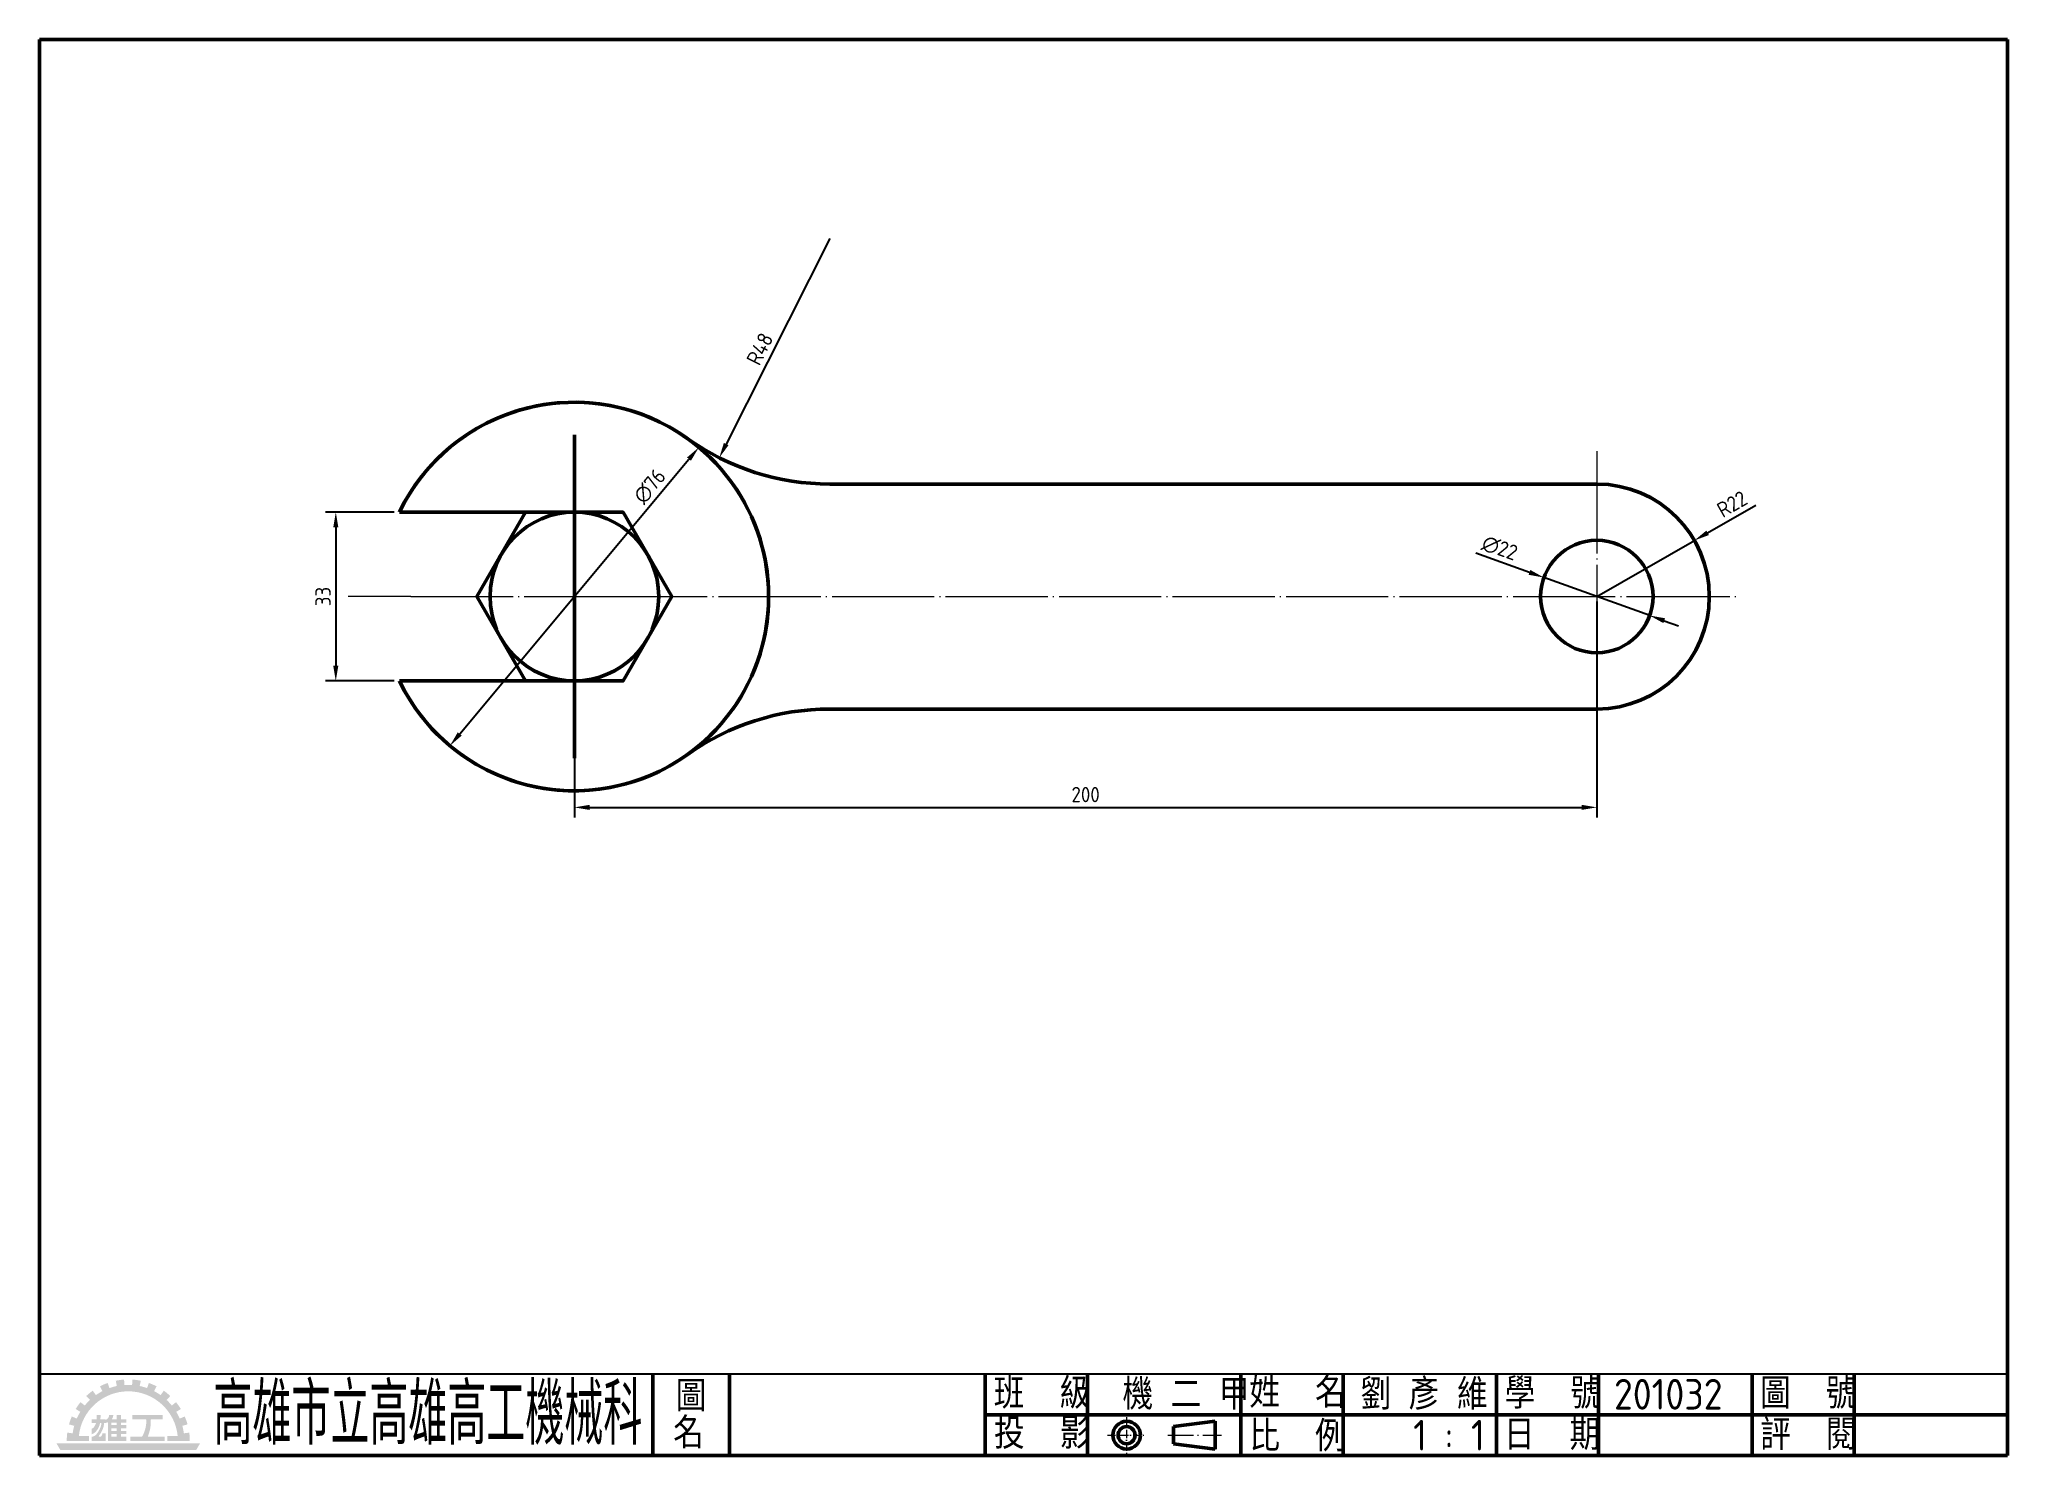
# Model space of a CAD drawing. Extents: x 25 to 410, y 10 to 287.
import ezdxf
from ezdxf.enums import TextEntityAlignment as Align

# ---------------------------------------------------------------- set-up
doc = ezdxf.new("R2010")
doc.units = 0
doc.header["$PDMODE"] = 3
for name, pattern in [('中心線', [22.2, 20, -1, 0.2, -1]), ('中心線5', [6.8, 5, -0.8, 0.2, -0.8]), ('中心線5偏位', [5.1, 2, -0.5, 0.1, -0.5, 2])]:
    doc.linetypes.add(name, pattern=pattern)
doc.layers.get('0').update_dxf_attribs({"linetype": 'CONTINUOUS'})
doc.layers.get('Defpoints').update_dxf_attribs({"linetype": 'CONTINUOUS'})
for name, color, linetype, lineweight in [('中心線層', 2, '中心線', 18), ('尺度線層', 3, 'CONTINUOUS', 18), ('文字層', 6, 'CONTINUOUS', 18), ('輪廓線層', 7, 'CONTINUOUS', 50)]:
    doc.layers.add(name, color=color, linetype=linetype, lineweight=lineweight)
doc.styles.add('CNS', font='isocp.shx', dxfattribs={"bigfont": 'chineset.shx'})
doc.dimstyles.new('CNS', dxfattribs={"dimscale": 0, "dimtxt": 3, "dimasz": 3, "dimexe": 2, "dimexo": 1, "dimgap": 1, "dimtad": 1, "dimdsep": 46, "dimtxsty": 'CNS', "dimcen": 0, "dimclrt": 1, "dimadec": 0, "dimazin": 0, "dimtfac": 1, "dimtmove": 0, "dimatfit": 3, "dimfxl": 1, "dimtolj": 1, "dimtzin": 0, "dimarcsym": 0})
doc.dimstyles.new('CNS$3', dxfattribs={"dimscale": 0, "dimtxt": 3, "dimasz": 3, "dimexe": 2, "dimexo": 1, "dimgap": 1, "dimtad": 1, "dimdsep": 46, "dimtxsty": 'CNS', "dimcen": 0, "dimclrt": 1, "dimadec": 0, "dimazin": 0, "dimtfac": 1, "dimtmove": 0, "dimatfit": 0, "dimfxl": 1, "dimtolj": 1, "dimtzin": 0, "dimarcsym": 0})
doc.dimstyles.new('CNS$4', dxfattribs={"dimscale": 0, "dimtxt": 3, "dimasz": 3, "dimexe": 2, "dimexo": 1, "dimgap": 1, "dimtad": 1, "dimdsep": 46, "dimtxsty": 'CNS', "dimcen": 0, "dimclrt": 1, "dimadec": 0, "dimazin": 0, "dimtfac": 1, "dimtmove": 0, "dimatfit": 0, "dimfxl": 1, "dimtolj": 1, "dimtzin": 0, "dimarcsym": 0})

# ---------------------------------------------------------------- blocks, each defined once
blk = doc.blocks.new('*D0')
at = {"layer": 'Defpoints', "color": 0, "transparency": 16777216}
for p in [(153.99, 207.2), (105.31, 148.85)]:
    blk.add_point(p, dxfattribs=at)
at = {"layer": '尺度線層', "color": 0, "lineweight": -2, "transparency": 16777216}
blk.add_line((107.23, 151.15), (152.07, 204.9), dxfattribs=at)
blk.add_arc((129.65, 178.03), 38, 47.1469, 52.9762, dxfattribs=at)
at = {"layer": '尺度線層', "color": 0, "transparency": 16777216}
for points in [[(151.69, 205.22), (152.45, 204.58), (153.99, 207.2)], [(106.84, 151.47), (107.61, 150.83), (105.31, 148.85)]]:
    blk.add_solid(points, dxfattribs=at)
at = {"layer": '尺度線層', "color": 1, "transparency": 16777216, "insert": (144.39, 199.59), "char_height": 3, "attachment_point": 5, "rotation": 50.1625, "style": 'CNS'}
blk.add_mtext('\\A1;∅76', dxfattribs=at)
blk = doc.blocks.new('*D1')
at = {"layer": 'Defpoints', "color": 0, "transparency": 16777216}
for p in [(348.72, 188.99), (329.65, 178.03)]:
    blk.add_point(p, dxfattribs=at)
at = {"layer": '尺度線層', "color": 0, "lineweight": -2, "transparency": 16777216}
for p, q in [((351.32, 190.48), (360.76, 195.9)), ((329.65, 178.03), (348.72, 188.99))]:
    blk.add_line(p, q, dxfattribs=at)
at = {"layer": '尺度線層', "color": 0, "transparency": 16777216}
blk.add_solid([(351.07, 190.92), (351.57, 190.05), (348.72, 188.99)], dxfattribs=at)
at = {"layer": '尺度線層', "color": 1, "transparency": 16777216, "insert": (356.1, 196.11), "char_height": 3, "attachment_point": 5, "rotation": 29.8869, "style": 'CNS'}
blk.add_mtext('\\A1;R22', dxfattribs=at)
blk = doc.blocks.new('*D2')
at = {"layer": 'Defpoints', "color": 0, "transparency": 16777216}
for p in [(179.61, 248.03), (157.99, 205.17)]:
    blk.add_point(p, dxfattribs=at)
at = {"layer": '尺度線層', "color": 0, "lineweight": -2, "transparency": 16777216}
blk.add_line((179.61, 248.03), (159.34, 207.85), dxfattribs=at)
at = {"layer": '尺度線層', "color": 0, "transparency": 16777216}
blk.add_solid([(158.89, 208.07), (159.79, 207.62), (157.99, 205.17)], dxfattribs=at)
at = {"layer": '尺度線層', "color": 1, "transparency": 16777216, "insert": (165.93, 226.46), "char_height": 3, "attachment_point": 5, "rotation": 63.2281, "style": 'CNS'}
blk.add_mtext('\\A1;R48', dxfattribs=at)
blk = doc.blocks.new('*D3')
at = {"layer": 'Defpoints', "color": 0, "transparency": 16777216}
for p in [(95.42, 194.53), (82.98, 161.53), (95.42, 161.53)]:
    blk.add_point(p, dxfattribs=at)
at = {"layer": '尺度線層', "color": 0, "lineweight": -2, "transparency": 16777216}
for p, q in [((94.42, 194.53), (80.98, 194.53)), ((82.98, 191.53), (82.98, 164.53)), ((94.42, 161.53), (80.98, 161.53))]:
    blk.add_line(p, q, dxfattribs=at)
at = {"layer": '尺度線層', "color": 0, "transparency": 16777216}
for points in [[(82.48, 191.53), (83.48, 191.53), (82.98, 194.53)], [(82.48, 164.53), (83.48, 164.53), (82.98, 161.53)]]:
    blk.add_solid(points, dxfattribs=at)
at = {"layer": '尺度線層', "color": 1, "transparency": 16777216, "insert": (80.48, 178.03), "char_height": 3, "attachment_point": 5, "rotation": 90, "style": 'CNS'}
blk.add_mtext('\\A1;33', dxfattribs=at)
blk = doc.blocks.new('*D4')
at = {"layer": 'Defpoints', "color": 0, "transparency": 16777216}
for p in [(129.65, 178.03), (329.65, 178.03), (329.65, 136.79)]:
    blk.add_point(p, dxfattribs=at)
at = {"layer": '尺度線層', "color": 0, "lineweight": -2, "transparency": 16777216}
for p, q in [((129.65, 177.03), (129.65, 134.79)), ((329.65, 177.03), (329.65, 134.79)), ((132.65, 136.79), (326.65, 136.79))]:
    blk.add_line(p, q, dxfattribs=at)
at = {"layer": '尺度線層', "color": 0, "transparency": 16777216}
for points in [[(132.65, 137.29), (132.65, 136.29), (129.65, 136.79)], [(326.65, 137.29), (326.65, 136.29), (329.65, 136.79)]]:
    blk.add_solid(points, dxfattribs=at)
at = {"layer": '尺度線層', "color": 1, "transparency": 16777216, "insert": (229.65, 139.29), "char_height": 3, "attachment_point": 5, "style": 'CNS'}
blk.add_mtext('\\A1;200', dxfattribs=at)
blk = doc.blocks.new('*D5')
at = {"layer": 'Defpoints', "color": 0, "transparency": 16777216}
for p in [(319.29, 181.74), (340, 174.31)]:
    blk.add_point(p, dxfattribs=at)
at = {"layer": '尺度線層', "color": 0, "lineweight": -2, "transparency": 16777216}
for p, q in [((316.47, 182.75), (305.95, 186.52)), ((340, 174.31), (319.29, 181.74)), ((342.83, 173.3), (345.65, 172.29))]:
    blk.add_line(p, q, dxfattribs=at)
at = {"layer": '尺度線層', "color": 0, "transparency": 16777216}
for points in [[(316.64, 183.22), (316.3, 182.28), (319.29, 181.74)], [(343, 173.77), (342.66, 172.83), (340, 174.31)]]:
    blk.add_solid(points, dxfattribs=at)
at = {"layer": '尺度線層', "color": 1, "transparency": 16777216, "insert": (310.64, 187.5), "char_height": 3, "attachment_point": 5, "rotation": 340.2774, "style": 'CNS'}
blk.add_mtext('\\A1;∅22', dxfattribs=at)

msp = doc.modelspace()

# ---------------------------------------------------------------- hatches: boundary and pattern name
at = {"layer": '文字層'}
h = msp.add_hatch(color=256, dxfattribs=at)
h.paths.add_polyline_path([(47.444, 22.616), (47.93, 23.553, 0.034161), (46.423, 24.208), (46.069, 23.213, 0.034161), (44.626, 23.617), (44.841, 24.651, 0.034161), (43.213, 24.875), (43.141, 23.821, 0.034161), (41.642, 23.821), (41.57, 24.875, 0.034161), (39.942, 24.651), (40.157, 23.617, 0.034161), (38.714, 23.213), (38.36, 24.208, 0.034161), (36.853, 23.553), (37.339, 22.616, 0.034161), (36.058, 21.837), (35.449, 22.699, 0.034161), (34.174, 21.663), (34.895, 20.891, 0.034161), (33.872, 19.795), (33.053, 20.462, 0.034161), (32.105, 19.119), (33.008, 18.571, 0.034161), (32.318, 17.24), (31.35, 17.661, 0.034161), (30.799, 16.112), (31.816, 15.827, 0.034161), (31.511, 14.36), (30.465, 14.504, 0.034161), (30.353, 12.864), (32.676, 12.864), (34.725, 12.864), (34.725, 13.815), (32.723, 13.815, -0.906522), (52.06, 13.815), (50.058, 13.815), (50.058, 12.864), (52.107, 12.864), (54.43, 12.864, 0.034161), (54.318, 14.504), (53.271, 14.36, 0.034161), (52.966, 15.827), (53.983, 16.112, 0.034161), (53.433, 17.661), (52.465, 17.24, 0.034161), (51.775, 18.571), (52.677, 19.119, 0.034161), (51.73, 20.462), (50.911, 19.795, 0.034161), (49.887, 20.891), (50.608, 21.663, 0.034161), (49.334, 22.699), (48.725, 21.837, 0.034161)])
h.paths.add_polyline_path([(56.436, 12.4), (28.347, 12.4), (29.086, 11.133), (55.697, 11.133)])
h.paths.add_polyline_path([(46.772, 16.976, -0.4324623), (46.877, 17.088), (49.129, 17.088), (49.129, 17.933), (43.173, 17.933), (43.173, 17.088), (45.816, 17.088, -0.4062896), (45.922, 16.986, -0.1355675), (45.125, 13.763, -0.2710986), (45.033, 13.709), (42.771, 13.709), (42.771, 12.864), (49.53, 12.864), (49.53, 13.709), (46.349, 13.709, -0.534383), (46.251, 13.855, 0.1140408)], flags=17)
edge = h.paths.add_edge_path(flags=17)
edge.add_line((42.011, 17.088), (40.955, 17.088))
edge.add_line((40.955, 17.088), (40.955, 17.933))
edge.add_line((40.955, 17.933), (40.11, 17.933))
edge.add_line((40.11, 17.933), (40.11, 17.088))
edge.add_line((40.11, 17.088), (39.187, 17.088))
edge.add_arc((36.665, 18.427), 2.855, 332.04919, 350.04876)
edge.add_line((39.477, 17.933), (38.632, 17.933))
edge.add_arc((37.652, 17.916), 0.98, -69.28167, 0.98538, ccw=False)
edge.add_line((37.999, 17), (37.998, 17.088))
edge.add_line((37.998, 17.088), (36.943, 17.088))
edge.add_spline(control_points=[(36.943, 17.088), (36.943, 17.089), (36.958, 17.371), (36.968, 17.652), (36.971, 17.933)], knot_values=[0, 0, 0, 0, 0.0095957, 4.0021691, 4.0021691, 4.0021691, 4.0021691], degree=3, periodic=0)
edge.add_line((36.971, 17.933), (36.204, 17.933))
edge.add_spline(control_points=[(36.204, 17.933), (36.213, 17.666), (36.243, 17.394), (36.228, 17.128)], knot_values=[0, 0, 0, 0, 3.8001495, 3.8001495, 3.8001495, 3.8001495], degree=3, periodic=0)
edge.add_arc((36.185, 17.131), 0.0422, -90, 0.98697, ccw=False)
edge.add_line((36.185, 17.088), (35.253, 17.088))
edge.add_line((35.253, 17.088), (35.253, 16.408))
edge.add_line((35.253, 16.408), (36.057, 16.408))
edge.add_spline(control_points=[(36.057, 16.408), (36.078, 16.332), (35.96, 16.031), (35.732, 15.602), (35.417, 15.324), (35.253, 15.249)], knot_values=[7.3300886, 7.3300886, 7.3300886, 7.3300886, 8.5708359, 11.5701734, 14.1242576, 14.1242576, 14.1242576, 14.1242576], degree=3, periodic=0)
edge.add_line((35.253, 15.249), (35.253, 14.178))
edge.add_spline(control_points=[(35.253, 14.178), (35.487, 14.263), (36.028, 14.577), (36.54, 15.345), (36.803, 16.009), (36.869, 16.352), (36.878, 16.408)], knot_values=[7.2349194, 7.2349194, 7.2349194, 7.2349194, 10.7683339, 15.8632474, 20.0182649, 20.8272028, 20.8272028, 20.8272028, 20.8272028], degree=3, periodic=0)
edge.add_line((36.878, 16.408), (37.154, 16.394))
edge.add_spline(control_points=[(37.154, 16.394), (37.133, 16.054), (36.941, 15.401), (36.475, 14.575), (35.975, 13.884), (35.463, 13.712), (35.253, 13.709)], knot_values=[0, 0, 0, 0, 4.8346594, 9.4113524, 13.5713852, 16.5633311, 16.5633311, 16.5633311, 16.5633311], degree=3, periodic=0)
edge.add_line((35.253, 13.709), (35.253, 12.864))
edge.add_line((35.253, 12.864), (37.998, 12.864))
edge.add_line((37.998, 12.864), (37.998, 14.387))
edge.add_line((37.998, 14.387), (37.389, 14.387))
edge.add_arc((37.389, 14.303), 0.0845, 90, 183.95095)
edge.add_arc((36.676, 14.253), 0.63, -55.81642, 3.95095, ccw=False)
edge.add_line((37.03, 13.732), (36.7, 13.732))
edge.add_arc((36.7, 13.817), 0.0845, 142.65089, 270, ccw=False)
edge.add_spline(control_points=[(36.633, 13.868), (36.798, 14.085), (37.112, 14.583), (37.548, 15.41), (37.643, 16.069), (37.668, 16.408)], knot_values=[0, 0, 0, 0, 3.8826483, 8.339679, 13.167216, 13.167216, 13.167216, 13.167216], degree=3, periodic=0)
edge.add_line((37.668, 16.408), (38.003, 16.408))
edge.add_arc((37.725, 18.151), 1.765, 279.05865, 293.21741)
edge.add_line((38.421, 16.529), (38.421, 12.864))
edge.add_line((38.421, 12.864), (42.011, 12.864))
edge.add_line((42.011, 12.864), (42.011, 13.709))
edge.add_line((42.011, 13.709), (40.955, 13.709))
edge.add_line((40.955, 13.709), (40.955, 14.202))
edge.add_line((40.955, 14.202), (42.011, 14.202))
edge.add_line((42.011, 14.202), (42.011, 14.836))
edge.add_line((42.011, 14.836), (40.955, 14.836))
edge.add_line((40.955, 14.836), (40.955, 15.328))
edge.add_line((40.955, 15.328), (42.011, 15.328))
edge.add_line((42.011, 15.328), (42.011, 15.962))
edge.add_line((42.011, 15.962), (40.955, 15.962))
edge.add_line((40.955, 15.962), (40.955, 16.455))
edge.add_line((40.955, 16.455), (42.011, 16.455))
edge.add_line((42.011, 16.455), (42.011, 17.088))
h.paths.add_polyline_path([(40.11, 16.455), (40.11, 15.962), (39.097, 15.962), (39.097, 16.455)], flags=16)
h.paths.add_polyline_path([(40.11, 15.328), (40.11, 14.836), (39.097, 14.836), (39.097, 15.328)], flags=16)
h.paths.add_polyline_path([(40.11, 14.202), (40.11, 13.709), (39.097, 13.709), (39.097, 14.202)], flags=16)

# ---------------------------------------------------------------- linework, layer by layer
msp.add_line((25, 26), (410, 26))
at = {"layer": '中心線層'}
for p, q in [((329.649, 206.459), (329.649, 150.526)), ((97.649, 178.025), (85.397, 178.025)), ((97.649, 178.025), (85.397, 178.025)), ((97.649, 178.025), (129.649, 178.025)), ((97.649, 178.025), (129.649, 178.025)), ((129.649, 178.025), (135.649, 178.025)), ((129.649, 178.025), (135.649, 178.025)), ((135.649, 178.025), (335.649, 178.025)), ((135.649, 178.025), (335.649, 178.025)), ((335.649, 178.025), (357.649, 178.025)), ((335.649, 178.025), (357.649, 178.025))]:
    msp.add_line(p, q, dxfattribs=at)
at = {"layer": '中心線層', "linetype": '中心線5偏位', "ltscale": 0.8}
for p, q in [((237.67, 17.52), (237.67, 10.434)), ((233.925, 14), (241.256, 14))]:
    msp.add_line(p, q, dxfattribs=at)
at = {"layer": '中心線層', "linetype": '中心線5'}
msp.add_line((245.756, 14), (256.208, 14), dxfattribs=at)
at = {"layer": '輪廓線層', "color": 5}
for p, q in [((410, 287), (25, 287)), ((25, 287), (25, 10)), ((410, 10), (410, 287)), ((25, 10), (410, 10))]:
    msp.add_line(p, q, dxfattribs=at)
at = {"layer": '輪廓線層'}
for p, q in [((129.649, 178.025), (129.649, 209.634)), ((329.649, 200.025), (179.608, 200.025)), ((97.649, 194.525), (95.418, 194.525)), ((129.649, 194.525), (97.649, 194.525)), ((129.649, 178.025), (129.649, 146.417)), ((97.649, 161.525), (95.418, 161.525)), ((129.649, 161.525), (97.649, 161.525)), ((329.649, 156.025), (179.608, 156.025)), ((246.862, 15.673), (254.99, 16.709)), ((246.862, 15.673), (246.862, 12.327)), ((254.99, 16.709), (254.99, 11.291)), ((246.862, 12.327), (254.99, 11.291))]:
    msp.add_line(p, q, dxfattribs=at)
at = {"layer": '輪廓線層', "color": 4}
for p, q in [((145, 10), (145, 26)), ((160, 10), (160, 26)), ((210, 10), (210, 26)), ((230, 10), (230, 26)), ((260, 10), (260, 26)), ((280, 10), (280, 26)), ((310, 10), (310, 26)), ((330, 10), (330, 26)), ((360, 10), (360, 26)), ((380, 10), (380, 26)), ((210, 18), (410, 18))]:
    msp.add_line(p, q, dxfattribs=at)
at = {"layer": '輪廓線層'}
for points in [[(110.596, 178.025), (120.122, 194.525), (139.175, 194.525)], [(148.701, 178.025), (139.175, 194.525), (120.122, 194.525)], [(110.596, 178.025), (120.122, 161.525), (139.175, 161.525)], [(148.701, 178.025), (139.175, 161.525), (120.122, 161.525)]]:
    msp.add_lwpolyline(points, dxfattribs=at)
for centre, radius in [((329.649, 178.025), 11), ((329.649, 178.025), 11), ((237.67, 14), 2.709), ((237.67, 14), 1.673)]:
    msp.add_circle(centre, radius, dxfattribs=at)
for centre, radius, start, end in [((129.649, 178.025), 38, 54.48402, 154.26493), ((129.649, 178.025), 38, 0, 154.26493), ((179.608, 248.025), 48, 234.48402, 270), ((129.649, 178.025), 38, 0, 35.37654), ((329.649, 178.025), 22, 0, 90), ((129.649, 178.025), 16.5, 0, 180), ((129.649, 178.025), 38, 205.73507, 0), ((129.649, 178.025), 16.5, 180, 0), ((129.649, 178.025), 38, 324.62346, 0), ((329.649, 178.025), 22, 270, 0), ((129.649, 178.025), 38, 205.73507, 305.51598), ((179.608, 108.025), 48, 90, 125.51598)]:
    msp.add_arc(centre, radius, start, end, dxfattribs=at)

# ---------------------------------------------------------------- texts
at = {"layer": '文字層', "style": 'CNS', "width": 0.63661}
msp.add_text('高雄市立高雄高工機械科', height=12, dxfattribs=at).set_placement((59.063, 12.133), (142.937, 12.133), align=Align.FIT)
at = {"layer": '文字層', "style": 'CNS'}
for s, p in [('圖', (149.477, 18.674)), ('班  級', (211.66, 19.175)), ('  機 二 甲', (230, 19)), ('姓  名', (261.674, 19.359)), (' 劉 彥 維', (280, 19)), ('學  號', (311.613, 19.188)), ('201032', (333, 19)), ('圖  號', (361.589, 19.177)), ('名', (148.974, 11.447)), ('投  影', (211.727, 11.323)), ('比  例', (261.676, 10.825)), ('    1 : 1', (280, 11)), ('日  期', (311.444, 11.107)), ('評  閱', (361.602, 11.103))]:
    msp.add_text(s, height=6, dxfattribs=at).set_placement(p)

# ---------------------------------------------------------------- dimensions: what is measured, and where the dimension line sits
at = {"layer": '尺度線層'}
for center, mpoint, picture, middle in [((179.608, 248.025), (157.987, 205.171), '*D2', (168.161, 225.335)), ((329.649, 178.025), (348.723, 188.988), '*D1', (357.341, 193.941))]:
    dim = msp.add_radius_dim(center=center, mpoint=mpoint, dimstyle='CNS$4', override={"dimscale": 1}, dxfattribs=at)
    dim.commit()
    dim.dimension.update_dxf_attribs({"geometry": picture, "text_midpoint": middle, "dimtype": 164})
for p1, p2, picture, middle in [((105.305, 148.847), (153.992, 207.204), '*D0', (146.306, 197.992)), ((340.003, 174.313), (319.294, 181.738), '*D5', (309.796, 185.143))]:
    dim = msp.add_diameter_dim_2p(p1=p1, p2=p2, dimstyle='CNS$3', override={"dimscale": 1}, dxfattribs=at)
    dim.commit()
    dim.dimension.update_dxf_attribs({"geometry": picture, "text_midpoint": middle, "dimtype": 163})
dim = msp.add_linear_dim(base=(82.983, 161.525), p1=(95.418, 194.525), p2=(95.418, 161.525), angle=90, dimstyle='CNS', override={"dimscale": 1}, dxfattribs=at)
dim.commit()
dim.dimension.update_dxf_attribs({"geometry": '*D3', "text_midpoint": (80.483, 178.025)})
dim = msp.add_linear_dim(base=(329.649, 136.786), p1=(129.649, 178.025), p2=(329.649, 178.025), dimstyle='CNS', override={"dimscale": 1}, dxfattribs=at)
dim.commit()
dim.dimension.update_dxf_attribs({"geometry": '*D4', "text_midpoint": (229.649, 139.286)})

doc.saveas('drawing.dxf')
